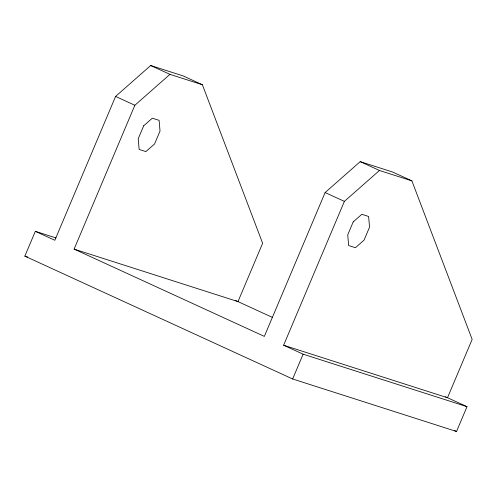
<?xml version="1.0" encoding="UTF-8"?>
<svg xmlns="http://www.w3.org/2000/svg" width="497" height="497" viewBox="0 0 497 497"><rect width="100%" height="100%" fill="white"/><g stroke="black" fill="none" stroke-linecap="round" stroke-linejoin="round"><path stroke-width="0.75" d="M445.442 396.78L467.012 406.676L456.532 431.483L292.646 378.987L24.85 256.129L35.33 231.322L55.999 237.945M202.378 84.745L169.955 74.357L134.861 105.265L74.103 249.109L237.988 301.604L262.633 243.263L202.378 84.745L183.113 75.904L150.69 65.517L115.596 96.424L54.838 240.268L35.33 231.322M411.895 180.865L379.472 170.477L344.378 201.384L283.619 345.229L447.505 397.73L472.15 339.383L411.895 180.865L392.63 172.024L360.207 161.637L325.113 192.544L264.348 336.388L74.103 249.109M292.646 378.987L303.12 354.181L467.012 406.676M24.85 256.129L27.801 257.073M150.69 65.517L169.955 74.357M360.207 161.637L379.472 170.477M115.596 96.424L134.861 105.265M325.113 192.544L344.378 201.384M235.236 300.343L272.518 317.446M283.619 345.229L303.12 354.181M454.42 430.514L456.532 431.483M143.689 125.797L138.216 138.744L139.135 149.429L145.907 151.597L154.555 143.975L160.028 131.034L159.108 120.349L152.337 118.18L143.689 125.797M353.199 221.917L347.732 234.864L348.652 245.549L355.423 247.717L364.071 240.101L369.538 227.154L368.619 216.468L361.853 214.3L353.199 221.917"/></g></svg>
